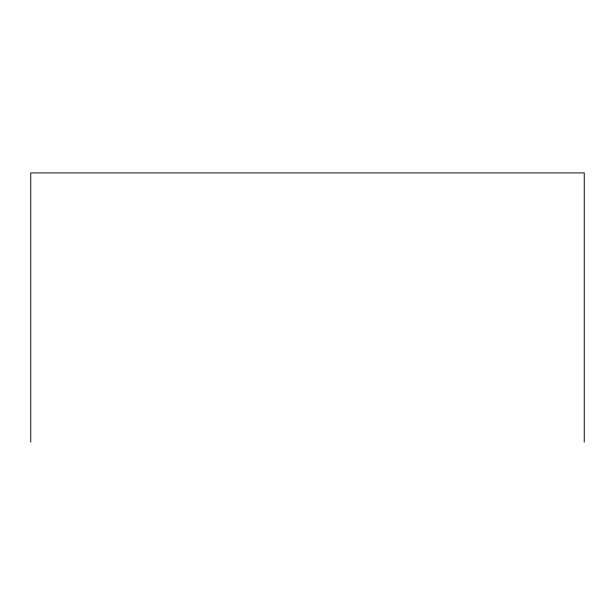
<?xml version="1.0" encoding="UTF-8"?>
<svg xmlns="http://www.w3.org/2000/svg" width="615" height="615" viewBox="0 0 615 615"><rect width="100%" height="100%" fill="white"/><g stroke="black" fill="none" stroke-linecap="round" stroke-linejoin="round"><path stroke-width="0.92" d="M584.25 442.077L584.25 172.923L30.75 172.923L30.75 442.077"/></g></svg>
